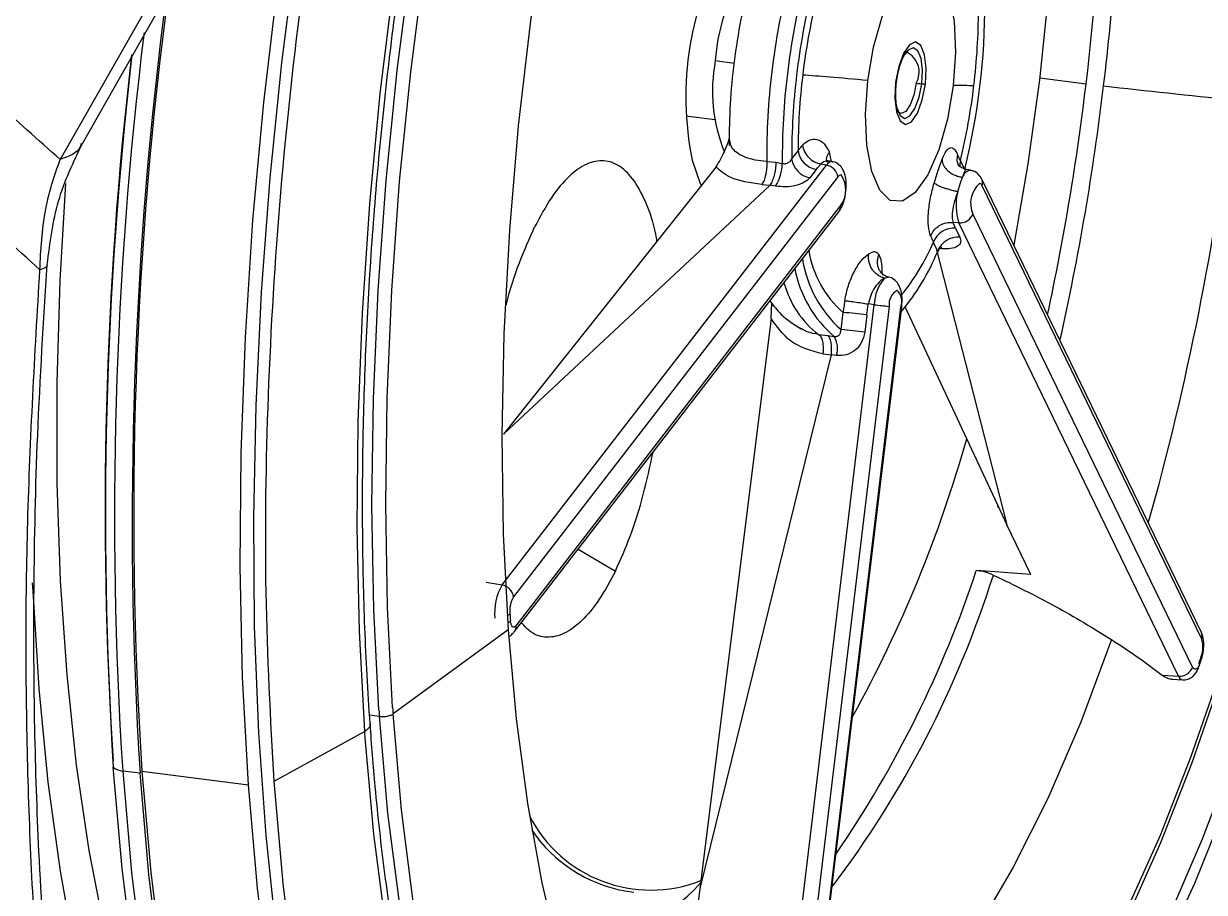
# Model space of a CAD drawing. Extents: x 943 to 1030, y 781 to 934.
# Drawn here: x 954.297 to 956.233, y 847.024 to 848.45 of the extents above; entities that cross this region are included whole.
import ezdxf

# ---------------------------------------------------------------- set-up
doc = ezdxf.new("R2010")
doc.units = 0
doc.header["$MEASUREMENT"] = 0
doc.layers.add('1', color=4, linetype='Continuous')

# ---------------------------------------------------------------- blocks, each defined once
blk = doc.blocks.new('AIRA')
at = {"layer": '1', "color": 3, "linetype": 'Continuous', "lineweight": 25}
for p, q in [((11.2154, 45.086), (11.3736, 45.3652)), ((11.341, 45.3451), (11.1794, 45.061)), ((12.2538, 45.2231), (12.2849, 45.2191)), ((12.786, 45.1948), (12.862, 45.185)), ((12.2068, 45.1326), (12.2096, 45.1319)), ((12.2096, 45.1319), (12.2533, 45.1263)), ((12.3895, 45.0754), (12.379, 45.0618)), ((12.4443, 45.0574), (12.4409, 45.0729)), ((11.9041, 44.3627), (12.4361, 45.0515)), ((12.255, 45.0488), (11.9066, 44.6099)), ((12.3382, 45.0575), (12.3532, 45.0563)), ((12.3532, 45.0563), (12.3637, 45.0544)), ((12.4361, 45.0515), (12.4266, 45.0532)), ((12.4459, 45.0571), (12.4355, 45.0591)), ((12.4452, 45.0572), (12.4459, 45.0571)), ((12.6623, 45.0457), (12.6559, 45.0589)), ((12.4549, 45.0321), (11.9229, 44.3433)), ((12.4195, 45.0445), (12.4091, 45.0309)), ((12.6552, 45.0208), (12.6593, 45.0316)), ((12.6728, 45.0431), (12.6626, 45.045)), ((12.6721, 45.0432), (12.6728, 45.0431)), ((13.0511, 44.2845), (12.6909, 45.0284)), ((12.3437, 45.0188), (11.9066, 44.6099)), ((12.3301, 45.0197), (12.3437, 45.0188)), ((12.3527, 45.0172), (12.3437, 45.0188)), ((12.6514, 45.0077), (12.6552, 45.0208)), ((13.0516, 44.2736), (12.6915, 45.0175)), ((11.9243, 44.2862), (12.4563, 44.975)), ((11.927, 44.2959), (12.459, 44.9847)), ((12.6761, 44.9713), (13.0362, 44.2273)), ((12.6533, 44.9568), (12.6437, 44.9576)), ((13.0134, 44.2128), (12.6533, 44.9568)), ((12.6479, 44.9481), (12.655, 44.9335)), ((12.6114, 44.925), (12.6185, 44.9104)), ((12.616, 44.915), (12.7318, 44.4615)), ((12.6251, 44.9143), (12.6214, 44.9145)), ((12.5315, 44.8662), (12.5372, 44.8679)), ((12.3426, 43.3897), (12.5145, 44.8225)), ((12.3453, 44.7999), (12.3466, 44.8252)), ((12.5388, 44.8198), (12.3669, 43.387)), ((12.3864, 43.3858), (12.5582, 44.8186)), ((12.3877, 43.3858), (12.5595, 44.8186)), ((12.5145, 44.8225), (12.5048, 44.8237)), ((12.5651, 44.8187), (12.7318, 44.4615)), ((12.3453, 44.7999), (12.2286, 43.8644)), ((12.4601, 44.7816), (12.4634, 44.8098)), ((12.5023, 44.8055), (12.4989, 44.7774)), ((12.4233, 44.7737), (12.4381, 44.7719)), ((12.4381, 44.7719), (12.4488, 44.7704)), ((12.4436, 44.7404), (12.2286, 43.8644)), ((12.4304, 44.7417), (12.4436, 44.7404)), ((12.4528, 44.7393), (12.4436, 44.7404)), ((12.7169, 44.4901), (12.7163, 44.4902)), ((12.7713, 44.3799), (12.7318, 44.4615)), ((12.0289, 44.4216), (12.0899, 44.3854)), ((12.6818, 44.3863), (12.6825, 44.3862)), ((12.7713, 44.3799), (12.6825, 44.3862)), ((11.8779, 44.3673), (11.9041, 44.3627)), ((11.9141, 44.2891), (11.7253, 44.151)), ((13.0476, 44.2302), (13.0514, 44.2416)), ((12.9869, 44.2149), (13.0134, 44.2128)), ((13.0028, 44.2083), (13.0199, 44.207)), ((11.7029, 44.1469), (11.6867, 44.1489)), ((11.5301, 44.041), (11.6783, 44.1221)), ((11.3104, 44.0538), (11.2819, 44.0574)), ((11.3134, 44.0573), (11.4881, 44.0348)), ((12.2286, 43.8644), (12.2097, 43.7072)), ((12.1055, 43.8608), (12.1201, 43.8589))]:
    blk.add_line(p, q, dxfattribs=at)
at = {"layer": '1', "color": 3, "linetype": 'Continuous', "lineweight": 25, "flags": 128}
for points in [[(12.0081, 46.5325), (11.9559, 46.3797), (11.9072, 46.2199), (11.8623, 46.0541), (11.8215, 45.8831), (11.7851, 45.7082), (11.7532, 45.5301), (11.7261, 45.3501), (11.7038, 45.1691), (11.6866, 44.9882), (11.6745, 44.8085), (11.6676, 44.631), (11.6659, 44.4568), (11.6695, 44.2868), (11.6783, 44.1221)], [(11.4881, 44.0348), (11.4786, 44.211), (11.4746, 44.3928), (11.4761, 44.5791), (11.483, 44.7688), (11.4954, 44.961), (11.5132, 45.1545), (11.5363, 45.3483), (11.5645, 45.5412), (11.5976, 45.7323), (11.6356, 45.9204), (11.6782, 46.1044), (11.7251, 46.2834), (11.7761, 46.4564), (11.831, 46.6223), (11.8893, 46.7803), (11.9508, 46.9294), (12.0151, 47.0689), (12.0819, 47.198), (12.1508, 47.3158), (12.2213, 47.4219), (12.2932, 47.5155)], [(11.5339, 43.7896), (11.5169, 43.9515), (11.505, 44.1202), (11.4983, 44.2946), (11.4968, 44.4738), (11.5006, 44.6569), (11.5095, 44.8429), (11.5236, 45.0308), (11.5428, 45.2195), (11.567, 45.4082), (11.596, 45.5957), (11.6297, 45.7811), (11.6679, 45.9635), (11.7105, 46.1417), (11.7571, 46.3149), (11.8076, 46.4821)], [(11.7022, 44.1574), (11.6938, 44.3227), (11.6907, 44.4932), (11.6931, 44.668), (11.7008, 44.8461), (11.7138, 45.0262), (11.7321, 45.2072), (11.7555, 45.3882), (11.7839, 45.5679), (11.8171, 45.7453), (11.8549, 45.9193), (11.897, 46.0887), (11.9433, 46.2527), (11.9934, 46.41), (12.0471, 46.5599), (12.1039, 46.7013), (12.1635, 46.8334), (12.2257, 46.9554), (12.2899, 47.0665), (12.3559, 47.166), (12.4231, 47.2535), (12.4912, 47.3282), (12.5554, 47.3862)], [(11.7245, 44.1615), (11.7162, 44.3257), (11.7132, 44.4952), (11.7155, 44.669), (11.7232, 44.8459), (11.7361, 45.0249), (11.7543, 45.2049), (11.7776, 45.3848), (11.8058, 45.5635), (11.8388, 45.7398), (11.8763, 45.9127), (11.9183, 46.0811), (11.9643, 46.244), (12.0141, 46.4004), (12.0674, 46.5494), (12.1238, 46.6899), (12.1831, 46.8212), (12.2449, 46.9425), (12.3088, 47.0529), (12.3743, 47.1519), (12.4411, 47.2388), (12.5028, 47.307)], [(12.7631, 43.4291), (12.8246, 43.51), (12.8847, 43.6028), (12.9431, 43.7069), (12.9993, 43.8216), (13.0529, 43.946), (13.1036, 44.0792), (13.1509, 44.2203), (13.1946, 44.3683), (13.2343, 44.5221), (13.2697, 44.6806), (13.3006, 44.8427), (13.3268, 45.0071), (13.348, 45.1728), (13.3641, 45.3385), (13.3751, 45.5031), (13.3808, 45.6653), (13.3811, 45.8241), (13.3761, 45.9782), (13.3659, 46.1265), (13.3504, 46.268), (13.3299, 46.4017), (13.3044, 46.5266)], [(12.5265, 46.9364), (12.4627, 46.8524), (12.4005, 46.7556), (12.3401, 46.6468), (12.2821, 46.5268), (12.2268, 46.3966), (12.1749, 46.257), (12.1265, 46.1093), (12.0821, 45.9544), (12.0421, 45.7936), (12.0066, 45.6281), (11.9761, 45.4592), (11.9507, 45.2881), (11.9307, 45.1161), (11.9161, 44.9446), (11.9071, 44.7749), (11.9037, 44.6082), (11.9061, 44.4459), (11.9141, 44.2891)], [(12.5713, 43.2418), (12.6166, 43.2685), (12.68, 43.3174), (12.7432, 43.3798), (12.8057, 43.455), (12.8671, 43.5427), (12.9269, 43.6422), (12.9848, 43.7527), (13.0402, 43.8735), (13.0928, 44.0036), (13.1423, 44.1422), (13.1882, 44.2883), (13.2302, 44.4407), (13.268, 44.5984), (13.3014, 44.7603), (13.3301, 44.9252), (13.3539, 45.0919), (13.3727, 45.2593), (13.3862, 45.426), (13.3944, 45.5909), (13.3973, 45.7528), (13.3948, 45.9106), (13.3869, 46.0631)], [(12.8065, 45.4285), (12.7996, 45.3296), (12.7856, 45.1914)], [(12.5038, 45.1903), (12.5133, 45.2451), (12.5276, 45.2951), (12.5457, 45.3362), (12.5661, 45.3652), (12.5872, 45.3797), (12.6071, 45.3784), (12.6244, 45.3616), (12.6376, 45.3305), (12.6456, 45.2878), (12.6479, 45.2367), (12.6441, 45.1816)], [(12.5983, 45.1844), (12.5996, 45.2104), (12.5969, 45.2327), (12.5908, 45.2479), (12.5821, 45.2536), (12.5722, 45.249), (12.5625, 45.2349), (12.5546, 45.2132), (12.5496, 45.1874)], [(12.5924, 45.185), (12.5934, 45.2072), (12.5912, 45.2263), (12.5859, 45.2393), (12.5785, 45.2442), (12.57, 45.2402), (12.5644, 45.233)], [(12.6441, 45.1816), (12.6347, 45.1268), (12.6203, 45.0768), (12.6022, 45.0356), (12.5818, 45.0066), (12.5608, 44.9922), (12.5408, 44.9934), (12.5235, 45.0102), (12.5104, 45.0413), (12.5023, 45.0841), (12.5001, 45.1351), (12.5038, 45.1903)], [(12.5496, 45.1874), (12.5484, 45.1614), (12.551, 45.1391), (12.5572, 45.124), (12.5659, 45.1182), (12.5758, 45.1228), (12.5854, 45.137), (12.5933, 45.1586), (12.5983, 45.1844)], [(12.5496, 45.1874), (12.5501, 45.1874), (12.5504, 45.1874), (12.5507, 45.1874), (12.5508, 45.1874), (12.5509, 45.1874), (12.5509, 45.1874), (12.5509, 45.1875), (12.5507, 45.1875)], [(12.5523, 45.1447), (12.5571, 45.1332), (12.5646, 45.1283), (12.5731, 45.1322), (12.5813, 45.1444), (12.5881, 45.1629), (12.5924, 45.185)], [(12.5831, 45.186), (12.5794, 45.1666), (12.5735, 45.1504), (12.5662, 45.1398), (12.5588, 45.1363), (12.5544, 45.1383)], [(12.7856, 45.1914), (12.7665, 45.0536), (12.7432, 44.9205)], [(12.4268, 43.2622), (12.4498, 43.2677), (12.511, 43.2918), (12.5728, 43.3295), (12.6348, 43.3805), (12.6964, 43.4445), (12.7573, 43.5211), (12.817, 43.6096), (12.875, 43.7095), (12.931, 43.82), (12.9846, 43.9404), (13.0353, 44.0697), (13.0828, 44.207), (13.1268, 44.3513), (13.1669, 44.5017), (13.2029, 44.657), (13.2344, 44.816), (13.2613, 44.9777), (13.2834, 45.1409)], [(12.2158, 45.0596), (12.2288, 45.0213), (12.231, 45.0169)], [(12.6559, 45.0589), (12.6547, 45.0538), (12.6546, 45.0493)], [(11.3462, 43.483), (11.3175, 43.5599), (11.2828, 43.6725), (11.2525, 43.795), (11.227, 43.9269), (11.2063, 44.0672), (11.1906, 44.215), (11.18, 44.3695), (11.1746, 44.5295), (11.1743, 44.6942), (11.1793, 44.8625), (11.1885, 45.0212)], [(12.6224, 44.918), (12.6237, 44.9167), (12.6251, 44.9143)], [(12.5595, 44.8186), (12.5592, 44.8186), (12.5582, 44.8186)], [(11.4434, 43.1469), (11.3965, 43.2157), (11.3499, 43.3013), (11.3071, 43.3986), (11.2685, 43.5071), (11.2342, 43.6262), (11.2045, 43.755), (11.1796, 43.893), (11.1596, 44.0391), (11.1447, 44.1926), (11.1348, 44.3526), (11.1342, 44.3664)], [(11.927, 44.2959), (11.9255, 44.2943), (11.924, 44.2935), (11.9225, 44.2934), (11.9212, 44.2941), (11.92, 44.2956), (11.919, 44.2978), (11.9183, 44.3006), (11.9178, 44.3039)], [(11.9141, 44.2891), (11.9273, 44.143), (11.9457, 44.0044), (11.9691, 43.8742), (11.9975, 43.7533), (12.0306, 43.6428), (12.0681, 43.5433), (12.1099, 43.4555), (12.1555, 43.3801), (12.2047, 43.3177), (12.2571, 43.2687), (12.3124, 43.2334), (12.3356, 43.223)], [(12.9038, 44.273), (12.8532, 44.1375), (12.7991, 44.0122), (12.742, 43.8985), (12.6825, 43.7974), (12.6212, 43.7099), (12.5585, 43.6368), (12.4953, 43.579), (12.432, 43.5368), (12.4042, 43.5233)], [(13.079, 44.2112), (13.0334, 44.0797), (12.9832, 43.9516), (12.9301, 43.8324), (12.8746, 43.7229), (12.8171, 43.6239), (12.758, 43.5362), (12.6977, 43.4604), (12.6366, 43.3969), (12.5753, 43.3464), (12.514, 43.309), (12.4533, 43.2852), (12.3937, 43.275), (12.3354, 43.2786), (12.2791, 43.296), (12.2564, 43.3071)], [(11.9987, 43.0632), (11.9527, 43.1335), (11.9056, 43.2229), (11.8627, 43.3243), (11.824, 43.4372), (11.7899, 43.5609), (11.7606, 43.6945), (11.7362, 43.8373), (11.7169, 43.9885), (11.7029, 44.1469)], [(11.9633, 43.1615), (11.9268, 43.2325), (11.8841, 43.3334), (11.8456, 43.4456), (11.8118, 43.5685), (11.7826, 43.7013), (11.7584, 43.8433), (11.7392, 43.9935), (11.7253, 44.151)], [(11.679, 44.1119), (11.6933, 43.9538), (11.7127, 43.803), (11.7371, 43.6603), (11.7663, 43.5265), (11.8001, 43.4024), (11.8384, 43.2888), (11.881, 43.1862), (11.9275, 43.0954), (11.9778, 43.0168), (12.0314, 42.9509), (12.0882, 42.8981), (12.1478, 42.8587), (12.2098, 42.833), (12.2738, 42.8209), (12.3396, 42.8228), (12.4066, 42.8385), (12.4746, 42.8679), (12.5431, 42.9108), (12.6117, 42.9671), (12.68, 43.0364), (12.7476, 43.1183), (12.7777, 43.1592)], [(11.7685, 42.6873), (11.7407, 42.7049), (11.68, 42.7543), (11.6224, 42.8169), (11.568, 42.8923), (11.5172, 42.9802), (11.4702, 43.0801), (11.4272, 43.1915), (11.3886, 43.3138), (11.3545, 43.4463), (11.3251, 43.5882), (11.3005, 43.739), (11.2809, 43.8977), (11.2665, 44.0635)], [(11.2819, 44.0574), (11.2964, 43.8911), (11.3161, 43.7319), (11.3407, 43.5807), (11.3702, 43.4382), (11.4044, 43.3053), (11.4432, 43.1827), (11.4862, 43.0709), (11.5334, 42.9707), (11.5844, 42.8825), (11.639, 42.8068), (11.6968, 42.7441), (11.7278, 42.7169)], [(12.0206, 42.6253), (11.9831, 42.6241), (11.9154, 42.6326), (11.8496, 42.6549), (11.7862, 42.6909), (11.7253, 42.7404), (11.6675, 42.8032), (11.6129, 42.8789), (11.5619, 42.967), (11.5148, 43.0673), (11.4717, 43.179), (11.433, 43.3017), (11.3988, 43.4346), (11.3693, 43.577), (11.3446, 43.7282), (11.325, 43.8874), (11.3104, 44.0538)], [(11.3134, 44.0573), (11.3278, 43.8914), (11.3474, 43.7327), (11.372, 43.5819), (11.4014, 43.4399), (11.4355, 43.3074), (11.4741, 43.1851), (11.5171, 43.0737), (11.5641, 42.9738), (11.6149, 42.8859), (11.6693, 42.8104), (11.727, 42.7479), (11.7876, 42.6985), (11.8509, 42.6626), (11.9165, 42.6403), (11.9489, 42.6345)], [(12.6514, 42.903), (12.5792, 42.8231), (12.5065, 42.7564), (12.4338, 42.7033), (12.3613, 42.6643), (12.2896, 42.6393), (12.219, 42.6287), (12.1499, 42.6324), (12.0827, 42.6505), (12.0178, 42.6828), (11.9555, 42.7292), (11.8962, 42.7894), (11.8403, 42.863), (11.7879, 42.9497), (11.7395, 43.0489), (11.6953, 43.1602), (11.6555, 43.2829), (11.6204, 43.4162), (11.5901, 43.5595), (11.5649, 43.712), (11.5449, 43.8728), (11.5301, 44.041)], [(11.9988, 42.6536), (11.9802, 42.6644), (11.9174, 42.7112), (11.8575, 42.7719), (11.8011, 42.8462), (11.7482, 42.9337), (11.6994, 43.0338), (11.6548, 43.1461), (11.6146, 43.2699), (11.5792, 43.4044), (11.5487, 43.549), (11.5232, 43.7029), (11.503, 43.8651), (11.4881, 44.0348)]]:
    blk.add_lwpolyline(points, dxfattribs=at)
at = {"layer": '1', "color": 3, "linetype": 'Continuous', "lineweight": 25}
for centre, radius, start, end in [((8.8169, 45.674), 4.1034, 353.1066, 358.6066), ((8.7719, 45.6778), 4.1197, 353.1296, 358.0185), ((12.7321, 45.163), 0.5266, 150.396, 191.3183), ((12.5487, 45.2042), 0.2955, 147.1746, 176.3391), ((17.8302, 44.475), 6.5303, 172.40753, 183.66776), ((13.5072, 45.0669), 1.1689, 165.9303, 173.2232), ((13.5329, 45.0636), 1.169, 165.9422, 173.2229), ((13.5198, 45.0652), 1.1406, 166.2159, 173.2156), ((17.9565, 44.4689), 6.6591, 172.52469, 183.57469), ((13.4581, 45.0729), 1.0685, 166.504, 173.2086), ((11.5497, 45.3174), 1.1463, 346.2187, 0.1011), ((11.6382, 45.308), 1.0473, 353.0896, 359.8831), ((17.7846, 44.4755), 6.5162, 173.00601, 183.6789), ((17.6798, 44.4865), 6.4268, 173.33321, 183.68534), ((17.8443, 44.4768), 6.5908, 173.4106, 183.59549), ((12.5171, 45.1734), 0.2679, 169.3156, 201.9928), ((12.552, 45.2042), 0.0361, 329.6321, 65.2706), ((13.4819, 45.0668), 1.1438, 173.0693, 180.4689), ((13.5076, 45.0635), 1.144, 173.0697, 180.4567), ((13.4961, 45.0653), 1.117, 173.079, 180.1771), ((13.4368, 45.0733), 1.0473, 173.0881, 179.8831), ((12.6603, 45.8453), 0.6638, 263.3233, 264.1263), ((12.6106, 45.3559), 0.1719, 263.9078, 265.9007), ((11.6169, 45.3083), 1.0685, 346.504, 353.2101), ((8.7313, 45.6784), 4.16, 347.8903, 353.1876), ((8.7457, 45.6763), 4.1744, 347.3714, 353.1928), ((16.2555, 75.3605), 30.366, 263.63798, 264.0387), ((8.6485, 45.6811), 4.4838, 344.2524, 353.3095), ((12.4258, 45.0806), 0.0367, 188.1377, 260.1414), ((12.292, 45.0554), 0.0717, 327.833, 359.2065), ((12.4153, 45.067), 0.0367, 188.1377, 260.1414), ((12.4462, 45.0455), 0.0118, 94.867, 149.3471), ((12.4322, 45.0289), 0.0229, 8.1377, 80.1414), ((12.4607, 45.0287), 0.00683, 94.867, 149.3471), ((12.4255, 45.0109), 0.0425, 321.9569, 35.3518), ((12.6756, 45.0265), 0.0171, 101.7939, 162.3728), ((12.6779, 45.0223), 0.0144, 340.3816, 25.1587), ((12.7397, 44.9856), 0.0911, 165.928, 198.4022), ((12.7165, 44.9887), 0.044, 132.0567, 203.3942), ((12.6859, 45.0157), 0.00589, 18.2818, 78.6083), ((12.4454, 44.9832), 0.0136, 323.0174, 6.2828), ((12.655, 44.9793), 0.0226, 265.6471, 339.0803), ((12.6452, 44.9121), 0.0361, 85.6471, 159.0803), ((12.6523, 44.8975), 0.0361, 85.6471, 159.0803), ((12.5741, 44.9372), 0.1688, 188.7249, 229.0094), ((12.2737, 45.0506), 0.3723, 319.946, 337.8655), ((12.2847, 45.0631), 0.3547, 320.633, 337.094), ((12.5926, 44.9294), 0.1985, 189.1778, 228.11), ((12.5752, 44.9183), 0.1946, 190.9024, 229.4797), ((12.5204, 44.9), 0.1594, 195.0308, 232.4658), ((12.5851, 44.8201), 0.0707, 139.3237, 178.0697), ((12.5672, 44.8223), 0.0285, 122.7706, 184.9893), ((12.5342, 44.8276), 0.0256, 339.5353, 46.8403), ((12.5845, 45.3504), 0.5325, 262.4499, 265.0801), ((12.3904, 43.9609), 0.8521, 82.4499, 85.0801), ((12.387, 43.9327), 0.8521, 82.4499, 85.0801), ((12.4135, 44.75), 0.0408, 344.719, 30.0514), ((10.6006, 45.1835), 2.1456, 331.125, 344.2945), ((11.1021, 44.8858), 1.6857, 322.8339, 342.5043), ((10.9284, 44.964), 1.8461, 325.6136, 341.7635), ((11.9808, 44.3175), 0.089, 149.5028, 185.8749), ((11.9002, 44.3401), 0.0229, 8.1377, 80.1414), ((11.9622, 44.3202), 0.0456, 149.5028, 185.875), ((11.9055, 44.3251), 0.0149, 298.3107, 319.5862), ((15.5499, 44.6239), 3.6461, 184.8519, 185.034), ((11.9063, 44.3136), 0.0151, 297.8296, 319.9347), ((11.9134, 44.2944), 0.0136, 322.9452, 6.2843), ((13.0095, 44.2604), 0.0441, 340.0595, 17.324), ((13.038, 44.2784), 0.0144, 340.3832, 25.0772), ((13.0411, 44.2318), 0.00659, 223.1319, 20.7276), ((9.3431, 45.4692), 3.9046, 341.5595, 341.7335), ((13.0429, 44.2317), 0.00495, 343.264, 29.6601), ((13.0468, 44.243), 0.00484, 343.3463, 30.2042), ((13.0151, 44.2354), 0.0226, 265.6471, 339.0803), ((13.0217, 44.2156), 0.00872, 198.2818, 258.6083), ((16.2892, 44.4702), 4.5977, 183.9005, 184.0315), ((16.2839, 44.4723), 4.57, 183.9002, 184.0317), ((16.3433, 44.4509), 4.6766, 184.0315, 184.1571), ((11.2836, 44.0844), 0.027, 230.626, 266.4146), ((12.1478, 44.0853), 0.2232, 206.9314, 291.6821), ((12.1493, 44.0948), 0.2382, 214.4331, 259.3938), ((11.9936, 44.0863), 0.3176, 274.9977, 318.0397)]:
    blk.add_arc(centre, radius, start, end, dxfattribs=at)
for points in [[(11.5301, 44.041), (11.5246, 44.143), (11.5137, 44.3469), (11.5184, 44.6728), (11.5385, 45.0061), (11.5752, 45.3431), (11.6275, 45.6775), (11.6946, 46.0037), (11.7752, 46.3161), (11.8681, 46.6093), (11.9716, 46.8785), (12.0841, 47.1182), (12.2032, 47.3278), (12.2864, 47.4363), (12.328, 47.4905)], [(12.3532, 45.0563), (12.353, 45.0527), (12.3527, 45.0456), (12.3505, 45.0347), (12.3474, 45.0251), (12.3449, 45.0209), (12.3437, 45.0188)], [(12.4381, 44.7719), (12.4392, 44.7708), (12.4414, 44.7686), (12.4434, 44.7611), (12.4443, 44.7514), (12.4439, 44.7441), (12.4436, 44.7404)], [(11.7029, 44.1469), (11.7049, 44.1468), (11.7089, 44.1465), (11.7152, 44.1472), (11.721, 44.1487), (11.7238, 44.1502), (11.7253, 44.151)]]:
    blk.add_open_spline(points, degree=3, dxfattribs=at)
for points, knots in [([(11.6876, 44.1349), (11.6859, 44.1615), (11.6808, 44.2387), (11.676, 44.3706), (11.6746, 44.5313), (11.678, 44.6957), (11.686, 44.8626), (11.6985, 45.0314), (11.7157, 45.201), (11.7372, 45.3706), (11.7631, 45.5392), (11.7932, 45.7059), (11.8273, 45.8699), (11.8652, 46.0302), (11.9068, 46.186), (11.9517, 46.3365), (11.9998, 46.4808), (12.0508, 46.6181), (12.1044, 46.7478), (12.1602, 46.8691), (12.2179, 46.9813), (12.2771, 47.0838), (12.3376, 47.1761), (12.3988, 47.2577), (12.4603, 47.3281), (12.5217, 47.3871), (12.5825, 47.4347), (12.6421, 47.47), (12.692, 47.4918), (12.721, 47.4974), (12.7314, 47.4995)], [0, 0, 0, 0, 0.019476, 0.056481, 0.093506, 0.130547, 0.1676, 0.204662, 0.24173, 0.278802, 0.315874, 0.352943, 0.390008, 0.427065, 0.46411, 0.501142, 0.538156, 0.575147, 0.61211, 0.649038, 0.685925, 0.722762, 0.759541, 0.796254, 0.832899, 0.869487, 0.906055, 0.94266, 0.979453, 1, 1, 1, 1]), ([(11.1794, 45.061), (11.1074, 45.1249), (10.9643, 45.2519), (10.8324, 45.3658), (10.7668, 45.4224)], [0, 0, 0, 0, 0.503371, 1, 1, 1, 1]), ([(12.3079, 45.3435), (12.305, 45.3318), (12.2967, 45.2978), (12.2863, 45.2389), (12.2787, 45.1693), (12.2765, 45.1176), (12.2768, 45.09), (12.2768, 45.0839)], [0, 0, 0, 0, 0.1408175, 0.4080175, 0.6743318, 0.9279371, 1, 1, 1, 1]), ([(11.146, 44.8797), (11.0691, 44.95), (10.9155, 45.0907), (10.7762, 45.2182), (10.7066, 45.282)], [0, 0, 0, 0, 0.5000087, 1, 1, 1, 1]), ([(12.5509, 45.1874), (12.5516, 45.1919), (12.5532, 45.2031), (12.5574, 45.2184), (12.5619, 45.2291), (12.5638, 45.2318), (12.5641, 45.2323)], [0, 0, 0, 0, 0.241514, 0.611275, 0.919171, 1, 1, 1, 1]), ([(12.5641, 45.2323), (12.565, 45.2338), (12.5669, 45.2371), (12.5686, 45.2377), (12.5671, 45.2372), (12.5666, 45.237)], [0, 0, 0, 0, 0.354118, 0.792135, 1, 1, 1, 1]), ([(12.5038, 45.1903), (12.4819, 45.1923), (12.438, 45.1965), (12.4107, 45.1983), (12.3971, 45.1993)], [0, 0, 0, 0, 0.5, 1, 1, 1, 1]), ([(12.5523, 45.1448), (12.5522, 45.145), (12.5514, 45.1476), (12.55, 45.1571), (12.5495, 45.1716), (12.5505, 45.1825), (12.5509, 45.1874)], [0, 0, 0, 0, 0.029093, 0.337635, 0.703484, 1, 1, 1, 1]), ([(12.6451, 45.1818), (12.6459, 45.1823), (12.6475, 45.1835), (12.6673, 45.1825), (12.6779, 45.182)], [0, 0, 0, 0, 0.463455, 1, 1, 1, 1]), ([(12.5539, 45.1384), (12.5544, 45.1381), (12.5558, 45.1371), (12.554, 45.1387), (12.5528, 45.1429), (12.5523, 45.1448)], [0, 0, 0, 0, 0.20485, 0.629347, 1, 1, 1, 1]), ([(11.158, 44.8885), (11.1627, 44.9242), (11.1722, 44.997), (11.2009, 45.056), (11.2155, 45.086)], [0, 0, 0, 0, 0.4911513, 1, 1, 1, 1]), ([(11.2138, 45.0869), (11.2133, 45.085), (11.21, 45.0716), (11.1935, 45.0659), (11.1794, 45.061)], [0, 0, 0, 0, 0.142451, 1, 1, 1, 1]), ([(12.255, 45.0488), (12.2599, 45.0566), (12.268, 45.0696), (12.2745, 45.0885), (12.2772, 45.096)], [0, 0, 0, 0, 0.597093, 1, 1, 1, 1]), ([(12.3382, 45.0575), (12.3318, 45.0581), (12.3191, 45.0594), (12.3033, 45.0639), (12.291, 45.0701), (12.2796, 45.0796), (12.2781, 45.0885), (12.2772, 45.0942)], [0, 0, 0, 0, 0.182086, 0.359207, 0.531711, 0.699921, 1, 1, 1, 1]), ([(12.397, 45.0844), (12.3956, 45.0827), (12.393, 45.0798), (12.3906, 45.0767), (12.3895, 45.0754)], [0, 0, 0, 0, 0.559958, 1, 1, 1, 1]), ([(12.397, 45.0844), (12.4006, 45.0876), (12.408, 45.0943), (12.4206, 45.095), (12.4327, 45.0882), (12.4382, 45.0778), (12.4409, 45.0729)], [0, 0, 0, 0, 0.24288, 0.504631, 0.766219, 1, 1, 1, 1]), ([(12.397, 45.0844), (12.3977, 45.081), (12.3991, 45.074), (12.4062, 45.0641), (12.4158, 45.0564), (12.4231, 45.0542), (12.4266, 45.0532)], [0, 0, 0, 0, 0.2408703, 0.5000005, 0.7591304, 1, 1, 1, 1]), ([(12.4376, 45.0557), (12.4372, 45.0568), (12.4362, 45.0593), (12.4365, 45.0637), (12.438, 45.0685), (12.4399, 45.0715), (12.4409, 45.0729)], [0, 0, 0, 0, 0.2044525, 0.4845026, 0.751173, 1, 1, 1, 1]), ([(12.6257, 45.0615), (12.6279, 45.0663), (12.6325, 45.0759), (12.639, 45.0811), (12.6453, 45.0799), (12.6493, 45.0725), (12.6513, 45.0687)], [0, 0, 0, 0, 0.2426, 0.490113, 0.742598, 1, 1, 1, 1]), ([(12.6513, 45.0687), (12.6505, 45.0654), (12.6491, 45.0595), (12.6514, 45.0544), (12.6524, 45.0522)], [0, 0, 0, 0, 0.572078, 1, 1, 1, 1]), ([(12.6559, 45.0589), (12.655, 45.0608), (12.6534, 45.064), (12.6519, 45.0673), (12.6513, 45.0687)], [0, 0, 0, 0, 0.560033, 1, 1, 1, 1]), ([(11.146, 44.8797), (11.1476, 44.9128), (11.1493, 44.9459), (11.1552, 44.9765), (11.1554, 44.9775), (11.1561, 44.9814), (11.1592, 44.9961), (11.1662, 45.0243), (11.1746, 45.0476), (11.1794, 45.061)], [0, 0, 0, 0, 0.4991062, 0.4996286, 0.5039827, 0.5163, 0.5633797, 0.7490309, 1, 1, 1, 1]), ([(12.1581, 44.9267), (12.1575, 44.9305), (12.1535, 44.9545), (12.1413, 44.9893), (12.1217, 45.0275), (12.0979, 45.0516), (12.0714, 45.0609), (12.043, 45.0557), (12.0138, 45.0349), (11.9846, 45.0008), (11.9665, 44.9671), (11.9575, 44.9502)], [0, 0, 0, 0, 0.023025, 0.14438, 0.265695, 0.387099, 0.508727, 0.630638, 0.752706, 0.876174, 1, 1, 1, 1]), ([(12.3301, 45.0197), (12.3112, 45.0225), (12.2772, 45.0276), (12.2619, 45.0423), (12.255, 45.0488)], [0, 0, 0, 0, 0.554806, 1, 1, 1, 1]), ([(12.3382, 45.0575), (12.3382, 45.0539), (12.3383, 45.0466), (12.3366, 45.0358), (12.3339, 45.026), (12.3313, 45.0218), (12.3301, 45.0197)], [0, 0, 0, 0, 0.249316, 0.5, 0.750684, 1, 1, 1, 1]), ([(12.3637, 45.0544), (12.3644, 45.0542), (12.3658, 45.0539), (12.368, 45.0539), (12.3703, 45.0542), (12.3726, 45.055), (12.3746, 45.0562), (12.3772, 45.0583), (12.3783, 45.0604), (12.379, 45.0618)], [0, 0, 0, 0, 0.111882, 0.22461, 0.339862, 0.459189, 0.583953, 0.715297, 1, 1, 1, 1]), ([(12.4195, 45.0445), (12.4208, 45.0461), (12.4231, 45.049), (12.4255, 45.0519), (12.4266, 45.0532)], [0, 0, 0, 0, 0.559995, 1, 1, 1, 1]), ([(12.441, 45.0578), (12.4384, 45.0582), (12.4332, 45.0589), (12.4288, 45.0551), (12.4266, 45.0532)], [0, 0, 0, 0, 0.5058662, 1, 1, 1, 1]), ([(12.4676, 45.0075), (12.468, 45.0098), (12.4691, 45.0176), (12.4681, 45.0314), (12.4643, 45.0444), (12.4559, 45.0533), (12.4493, 45.057), (12.4455, 45.057), (12.4449, 45.057)], [0, 0, 0, 0, 0.106861, 0.350762, 0.652561, 0.818718, 0.967494, 1, 1, 1, 1]), ([(12.6257, 45.0615), (12.6235, 45.0559), (12.6192, 45.0448), (12.6149, 45.0299), (12.6127, 45.0224)], [0, 0, 0, 0, 0.500603, 1, 1, 1, 1]), ([(12.6257, 45.0615), (12.6257, 45.06), (12.6258, 45.0569), (12.6276, 45.0519), (12.6307, 45.0469), (12.6352, 45.0421), (12.6408, 45.0379), (12.6469, 45.0348), (12.6532, 45.0326), (12.6573, 45.0319), (12.6593, 45.0316)], [0, 0, 0, 0, 0.1148997, 0.2380387, 0.3673559, 0.4999991, 0.6326424, 0.76196, 0.8850996, 1, 1, 1, 1]), ([(12.6659, 45.0442), (12.6624, 45.0454), (12.657, 45.0473), (12.6527, 45.0508), (12.6521, 45.0517), (12.6518, 45.0522)], [0, 0, 0, 0, 0.474236, 0.728303, 1, 1, 1, 1]), ([(12.4091, 45.0309), (12.4063, 45.0283), (12.4009, 45.023), (12.3861, 45.0177), (12.3691, 45.0153), (12.3581, 45.0166), (12.3527, 45.0172)], [0, 0, 0, 0, 0.2538088, 0.5048196, 0.7536556, 1, 1, 1, 1]), ([(12.6655, 45.0439), (12.6653, 45.044), (12.664, 45.0446), (12.6619, 45.0402), (12.66, 45.034), (12.6593, 45.0316)], [0, 0, 0, 0, 0.104629, 0.659489, 1, 1, 1, 1]), ([(12.6909, 45.0284), (12.6892, 45.0313), (12.686, 45.0367), (12.6787, 45.0419), (12.6736, 45.0426), (12.6717, 45.0428)], [0, 0, 0, 0, 0.418929, 0.776543, 1, 1, 1, 1]), ([(12.4563, 44.975), (12.4583, 44.9781), (12.4628, 44.9851), (12.4665, 44.9967), (12.4673, 45.0048), (12.4676, 45.0075)], [0, 0, 0, 0, 0.343843, 0.78679, 1, 1, 1, 1]), ([(12.607, 44.9352), (12.6055, 44.9402), (12.6025, 44.9507), (12.6028, 44.9729), (12.6063, 44.9976), (12.6106, 45.0144), (12.6127, 45.0224)], [0, 0, 0, 0, 0.242645, 0.504155, 0.763051, 1, 1, 1, 1]), ([(12.6514, 45.0077), (12.6494, 45.0082), (12.6454, 45.0091), (12.639, 45.0109), (12.6325, 45.0129), (12.6263, 45.0151), (12.6209, 45.0173), (12.6168, 45.0193), (12.614, 45.0211), (12.6131, 45.022), (12.6127, 45.0224)], [0, 0, 0, 0, 0.114901, 0.238042, 0.36736, 0.500003, 0.632646, 0.761963, 0.885101, 1, 1, 1, 1]), ([(12.6514, 45.0077), (12.6501, 45.004), (12.6467, 44.9944), (12.6431, 44.9798), (12.6416, 44.9662), (12.643, 44.9604), (12.6437, 44.9576)], [0, 0, 0, 0, 0.192859, 0.503676, 0.762727, 1, 1, 1, 1]), ([(11.9111, 44.8226), (11.9112, 44.8228), (11.9168, 44.8477), (11.9321, 44.8929), (11.949, 44.9311), (11.9575, 44.9502)], [0, 0, 0, 0, 0.003891, 0.50204, 1, 1, 1, 1]), ([(12.607, 44.9352), (12.6085, 44.9384), (12.6115, 44.945), (12.6209, 44.9528), (12.6322, 44.9576), (12.64, 44.9576), (12.6437, 44.9576)], [0, 0, 0, 0, 0.24087, 0.5, 0.75913, 1, 1, 1, 1]), ([(12.6479, 44.9481), (12.6471, 44.9499), (12.6456, 44.953), (12.6443, 44.9562), (12.6437, 44.9576)], [0, 0, 0, 0, 0.559995, 1, 1, 1, 1]), ([(12.607, 44.9352), (12.6078, 44.9333), (12.6092, 44.9299), (12.6107, 44.9265), (12.6114, 44.925)], [0, 0, 0, 0, 0.559958, 1, 1, 1, 1]), ([(12.655, 44.9335), (12.6559, 44.9306), (12.6575, 44.9247), (12.6517, 44.918), (12.6406, 44.9139), (12.6303, 44.9141), (12.6251, 44.9143)], [0, 0, 0, 0, 0.2538088, 0.5048196, 0.7536556, 1, 1, 1, 1]), ([(12.6191, 44.909), (12.6204, 44.9117), (12.6222, 44.9154), (12.622, 44.9168), (12.6219, 44.9172)], [0, 0, 0, 0, 0.719374, 1, 1, 1, 1]), ([(12.4662, 44.8291), (12.4679, 44.8374), (12.4715, 44.8546), (12.4814, 44.8777), (12.4937, 44.8967), (12.5018, 44.9031), (12.5057, 44.9061)], [0, 0, 0, 0, 0.242673, 0.504177, 0.763962, 1, 1, 1, 1]), ([(12.5315, 44.8662), (12.5297, 44.8667), (12.5259, 44.8677), (12.5203, 44.8709), (12.5151, 44.8753), (12.5107, 44.8808), (12.5074, 44.8872), (12.5055, 44.8938), (12.5048, 44.9002), (12.5054, 44.9042), (12.5057, 44.9061)], [0, 0, 0, 0, 0.114901, 0.23804, 0.367358, 0.500001, 0.632643, 0.76196, 0.8851, 1, 1, 1, 1]), ([(12.5221, 44.9051), (12.5201, 44.9071), (12.516, 44.9112), (12.5091, 44.9078), (12.5057, 44.9061)], [0, 0, 0, 0, 0.500603, 1, 1, 1, 1]), ([(12.5221, 44.9051), (12.5214, 44.9032), (12.5199, 44.8993), (12.5192, 44.8929), (12.5198, 44.8864), (12.5218, 44.8805), (12.5241, 44.8772), (12.5252, 44.8758)], [0, 0, 0, 0, 0.189368, 0.392315, 0.605444, 0.824053, 1, 1, 1, 1]), ([(12.5221, 44.9051), (12.5236, 44.9015), (12.5267, 44.8944), (12.5269, 44.8812), (12.527, 44.8746)], [0, 0, 0, 0, 0.494987, 1, 1, 1, 1]), ([(12.0427, 41.7088), (11.9936, 41.72), (11.8958, 41.7422), (11.7576, 41.8383), (11.6281, 41.9788), (11.5097, 42.1665), (11.4042, 42.3974), (11.3135, 42.6681), (11.2388, 42.9747), (11.1815, 43.3129), (11.1426, 43.6774), (11.1231, 44.0634), (11.122, 44.4652), (11.1379, 44.7411), (11.146, 44.8797)], [0, 0, 0, 0, 0.083459, 0.166304, 0.249726, 0.333276, 0.416324, 0.499976, 0.583308, 0.66633, 0.75002, 0.833142, 0.916188, 1, 1, 1, 1]), ([(11.7218, 42.0235), (11.7041, 42.0369), (11.6715, 42.0613), (11.6255, 42.1102), (11.5866, 42.1591), (11.5518, 42.2093), (11.5203, 42.2603), (11.4788, 42.3352), (11.4269, 42.4446), (11.3664, 42.6014), (11.3196, 42.7525), (11.2864, 42.8796), (11.2653, 42.9692), (11.2474, 43.0538), (11.2314, 43.137), (11.215, 43.2313), (11.1966, 43.351), (11.1768, 43.5065), (11.1578, 43.7005), (11.1441, 43.9115), (11.1366, 44.1337), (11.1354, 44.3617), (11.141, 44.6154), (11.1521, 44.795), (11.158, 44.8885)], [0, 0, 0, 0, 0.057576, 0.105839, 0.144656, 0.175894, 0.206585, 0.237269, 0.299212, 0.364642, 0.433607, 0.465783, 0.495279, 0.522148, 0.546424, 0.572404, 0.607029, 0.650547, 0.703107, 0.764104, 0.815385, 0.871609, 0.9331, 1, 1, 1, 1]), ([(11.1574, 44.8883), (11.1575, 44.8881), (11.1601, 44.8848), (11.1528, 44.8821), (11.146, 44.8797)], [0, 0, 0, 0, 0.0550024, 1, 1, 1, 1]), ([(12.5378, 44.8678), (12.5354, 44.8686), (12.5304, 44.8701), (12.5268, 44.874), (12.5249, 44.8759)], [0, 0, 0, 0, 0.482403, 1, 1, 1, 1]), ([(12.5315, 44.8662), (12.5294, 44.8649), (12.524, 44.8618), (12.5156, 44.8519), (12.5083, 44.8382), (12.5059, 44.8284), (12.5048, 44.8237)], [0, 0, 0, 0, 0.192855, 0.503675, 0.762727, 1, 1, 1, 1]), ([(12.5595, 44.8186), (12.5599, 44.8224), (12.5606, 44.8317), (12.5592, 44.8447), (12.555, 44.8562), (12.5476, 44.864), (12.5408, 44.8679), (12.5372, 44.8678), (12.5368, 44.8678)], [0, 0, 0, 0, 0.1737511, 0.4254103, 0.642814, 0.8261617, 0.9766183, 1, 1, 1, 1]), ([(12.3435, 44.8289), (12.3493, 44.8212), (12.3629, 44.803), (12.383, 44.7901), (12.3945, 44.7827)], [0, 0, 0, 0, 0.424521, 1, 1, 1, 1]), ([(12.4662, 44.8291), (12.4656, 44.8255), (12.4646, 44.8191), (12.4638, 44.8126), (12.4634, 44.8098)], [0, 0, 0, 0, 0.559959, 1, 1, 1, 1]), ([(12.4662, 44.8291), (12.468, 44.8289), (12.4716, 44.8286), (12.4816, 44.8273), (12.4934, 44.8256), (12.5011, 44.8243), (12.5048, 44.8237)], [0, 0, 0, 0, 0.24087, 0.5, 0.75913, 1, 1, 1, 1]), ([(12.5023, 44.8055), (12.5027, 44.8089), (12.5035, 44.815), (12.5044, 44.821), (12.5048, 44.8237)], [0, 0, 0, 0, 0.559995, 1, 1, 1, 1]), ([(12.4304, 44.7417), (12.4112, 44.7468), (12.3766, 44.7561), (12.355, 44.7864), (12.3453, 44.7999)], [0, 0, 0, 0, 0.553915, 1, 1, 1, 1]), ([(12.4233, 44.7737), (12.4169, 44.7748), (12.4059, 44.7766), (12.3961, 44.7822), (12.392, 44.7846)], [0, 0, 0, 0, 0.584616, 1, 1, 1, 1]), ([(12.4488, 44.7704), (12.4495, 44.7704), (12.4509, 44.7702), (12.4531, 44.7706), (12.4551, 44.7714), (12.4568, 44.7727), (12.4583, 44.7744), (12.4598, 44.7773), (12.46, 44.7799), (12.4601, 44.7816)], [0, 0, 0, 0, 0.111882, 0.22461, 0.339862, 0.459189, 0.583953, 0.715297, 1, 1, 1, 1]), ([(12.4989, 44.7774), (12.4976, 44.7717), (12.495, 44.7604), (12.4838, 44.7472), (12.469, 44.739), (12.4582, 44.7392), (12.4528, 44.7393)], [0, 0, 0, 0, 0.2538088, 0.5048196, 0.7536556, 1, 1, 1, 1]), ([(12.4233, 44.7737), (12.4246, 44.7725), (12.4272, 44.7701), (12.4297, 44.7623), (12.4311, 44.7526), (12.4306, 44.7453), (12.4304, 44.7417)], [0, 0, 0, 0, 0.249316, 0.5, 0.750684, 1, 1, 1, 1]), ([(12.0899, 44.3854), (12.0983, 44.4042), (12.1152, 44.4419), (12.1363, 44.5089), (12.1467, 44.5571), (12.1517, 44.5806)], [0, 0, 0, 0, 0.338952, 0.678411, 1, 1, 1, 1]), ([(12.0899, 44.3854), (12.0812, 44.3691), (12.0636, 44.3364), (12.0351, 44.3023), (12.0061, 44.2807), (11.9776, 44.275), (11.9536, 44.2811), (11.9408, 44.2954), (11.9357, 44.301)], [0, 0, 0, 0, 0.173725, 0.350351, 0.527771, 0.704772, 0.884848, 1, 1, 1, 1]), ([(12.7098, 44.379), (12.7069, 44.3802), (12.7015, 44.3825), (12.692, 44.3851), (12.6859, 44.3858), (12.6825, 44.3862)], [0, 0, 0, 0, 0.34409, 0.625688, 1, 1, 1, 1]), ([(12.7098, 44.379), (12.7442, 44.3623), (12.8129, 44.3291), (12.8736, 44.2917), (12.9038, 44.273)], [0, 0, 0, 0, 0.500255, 1, 1, 1, 1]), ([(11.9152, 44.2786), (11.9154, 44.2786), (11.9179, 44.2794), (11.9209, 44.2823), (11.9234, 44.2851), (11.9243, 44.2862)], [0, 0, 0, 0, 0.037827, 0.62656, 1, 1, 1, 1]), ([(12.9038, 44.273), (12.92, 44.2624), (12.9489, 44.2434), (12.9753, 44.2236), (12.9869, 44.2149)], [0, 0, 0, 0, 0.5601088, 1, 1, 1, 1]), ([(13.0514, 44.2416), (13.0523, 44.2448), (13.0544, 44.2524), (13.0554, 44.2657), (13.0543, 44.2767), (13.0519, 44.2826), (13.0511, 44.2845)], [0, 0, 0, 0, 0.227832, 0.529897, 0.84783, 1, 1, 1, 1]), ([(12.9869, 44.2149), (12.9912, 44.2119), (12.9966, 44.2082), (13.0018, 44.2088), (13.0029, 44.2089)], [0, 0, 0, 0, 0.801611, 1, 1, 1, 1]), ([(13.02, 44.2071), (13.0201, 44.2071), (13.023, 44.2063), (13.0287, 44.2078), (13.0355, 44.2112), (13.0411, 44.2168), (13.045, 44.2232), (13.0469, 44.2283), (13.0477, 44.2305)], [0, 0, 0, 0, 0.009018, 0.21826, 0.401231, 0.588955, 0.82382, 1, 1, 1, 1]), ([(11.6875, 44.1349), (11.6875, 44.1347), (11.688, 44.1332), (11.6868, 44.1301), (11.6838, 44.1258), (11.6801, 44.1233), (11.6783, 44.1221)], [0, 0, 0, 0, 0.038463, 0.358975, 0.679488, 1, 1, 1, 1]), ([(12.1321, 42.9112), (12.1146, 42.9219), (12.0798, 42.9433), (12.0294, 42.9908), (11.9813, 43.0489), (11.9358, 43.1185), (11.8932, 43.1989), (11.8536, 43.2899), (11.8175, 43.3912), (11.7849, 43.5023), (11.7563, 43.6224), (11.7316, 43.7511), (11.7113, 43.8876), (11.6968, 44.0161), (11.6903, 44.1004), (11.6876, 44.1349)], [0, 0, 0, 0, 0.081062, 0.161125, 0.239974, 0.318262, 0.396381, 0.474501, 0.55271, 0.631044, 0.709507, 0.788087, 0.866769, 0.945535, 1, 1, 1, 1])]:
    blk.add_open_spline(points, degree=3, knots=knots, dxfattribs=at)

msp = doc.modelspace()

# ---------------------------------------------------------------- block references
at = {"layer": '1'}
msp.add_blockref('AIRA', (943.1775, 803.1658), dxfattribs=at)

doc.saveas('drawing.dxf')
